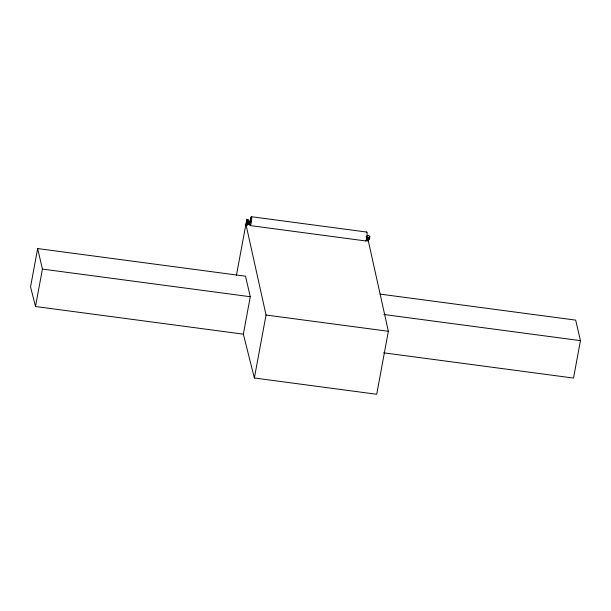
<?xml version="1.0" encoding="UTF-8"?>
<svg xmlns="http://www.w3.org/2000/svg" width="611" height="611" viewBox="0 0 611 611"><rect width="100%" height="100%" fill="white"/><g stroke="black" fill="none" stroke-linecap="round" stroke-linejoin="round"><path stroke-width="0.92" d="M366.356 236.106L366.287 236.732M249.364 224.634L249.846 221.908M243.338 334.156L250.281 296.725L245.5 276.203L37.653 248.562L30.55 286.88L35.491 306.508L243.338 334.156L254.375 377.995L376.697 394.271L388.367 331.292L368.227 240.444L368.532 238.832M35.491 306.508L42.426 269.084L37.653 248.562M236.373 275.614L246.829 219.341L248.402 219.548L248.685 220.854M254.375 377.995L266.045 315.024L246.042 224.779L246.684 221.419L247.088 223.229L248.654 223.443L248.83 221.503M380.103 294.105L575.677 320.118L580.45 340.64L573.515 378.072L383.616 352.814M247.088 223.229L246.829 219.341M246.042 224.779L247.615 224.993L247.936 223.305M366.791 240.841L367.432 237.473L367.83 239.291L369.403 239.497L369.686 238.03L369.151 235.609L367.578 235.403L366.791 240.841L368.364 241.047L368.685 239.367M367.83 239.291L367.578 235.403M250.77 220.93L250.922 220.525L250.739 221.785L247.256 221.289L247.463 220.067L247.302 221.327M250.029 221.067L251.09 217.096A4.506 0.642 -82.4 0 1 251.633 219.716A4.506 0.642 -82.4 0 1 250.418 225.505A4.506 0.642 -82.4 0 1 250.098 221.892M250.869 217.707L250.434 219.578A4.506 0.642 -82.4 0 0 250.243 220.724M251.472 216.729L366.875 232.081M366.119 237.099L369.602 237.595L369.785 236.335L369.579 237.557M247.363 221.762L248.937 221.969M368.112 237.824L369.686 238.03M250.319 224.764L247.478 224.382L247.615 224.993M250.189 225.581L365.592 240.933M42.426 269.084L250.281 296.725M383.937 314.505L580.45 340.64M266.045 315.024L388.367 331.292M366.493 232.447A4.506 0.642 -82.4 0 1 366.898 236.396A4.506 0.642 -82.4 0 1 365.454 240.703"/></g></svg>
